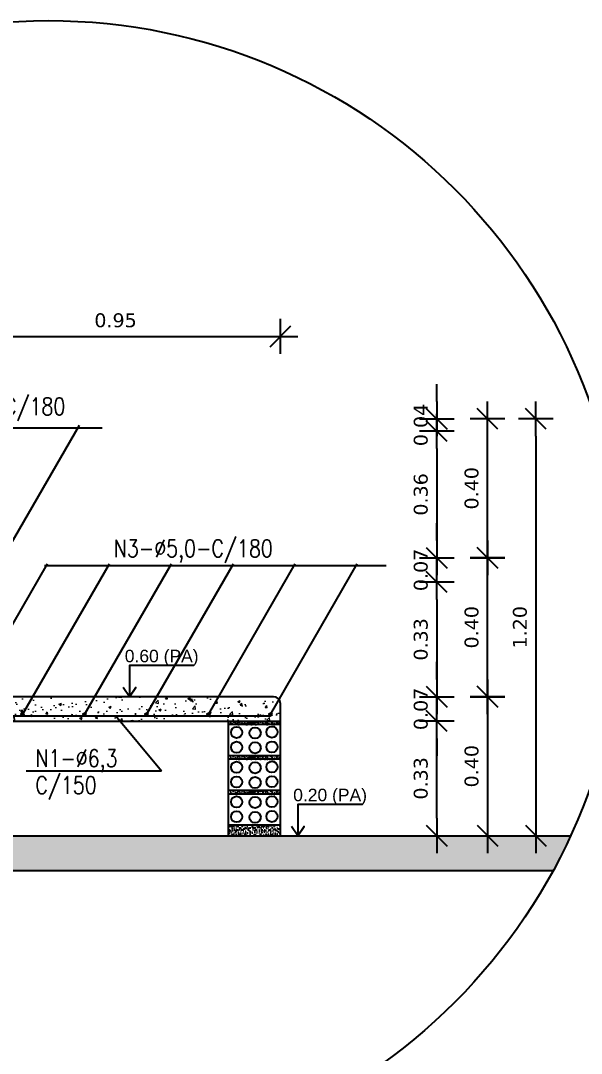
# Model space of a CAD drawing. Extents: x 25 to 1028, y -81 to 176.
# Drawn here: x 862.227 to 863.841, y 152.407 to 155.38 of the extents above; entities that cross this region are included whole.
import ezdxf
from ezdxf.enums import TextEntityAlignment as Align

# ---------------------------------------------------------------- set-up
doc = ezdxf.new("R2010")
doc.units = 0
doc.header["$LTSCALE"] = 0.3
doc.header["$PDSIZE"] = 0.1
doc.layers.get('0').update_dxf_attribs({"linetype": 'CONTINUOUS'})
doc.layers.get('Defpoints').update_dxf_attribs({"linetype": 'CONTINUOUS'})
for name, color, linetype in [('ARQ-CTA-1_025', 1, 'CONTINUOUS'), ('ARQ_REBOCO', 4, 'CONTINUOUS'), ('AÇO', 2, 'CONTINUOUS'), ('Blocos', 5, 'CONTINUOUS'), ('FORMA', 6, 'CONTINUOUS'), ('HACHURA', 1, 'CONTINUOUS'), ('Nivel', 2, 'CONTINUOUS'), ('texto2', 3, 'CONTINUOUS')]:
    doc.layers.add(name, color=color, linetype=linetype)
doc.layers.add('HAT', color=8, linetype='CONTINUOUS', lineweight=15)
doc.styles.add('Arial', font='arial.ttf')
doc.styles.add('dls1', font='romans.shx')
doc.styles.add('FNDE Texto Cota 0025', font='verdana.ttf', dxfattribs={"height": 0.04})
doc.dimstyles.new('FNDE 1-0025', dxfattribs={"dimscale": 5, "dimtxt": 0.04, "dimasz": 0.01, "dimexe": 0.15, "dimexo": 0.15, "dimgap": 0.005, "dimtad": 1, "dimzin": 1, "dimdsep": 46, "dimtxsty": 'FNDE Texto Cota 0025', "dimblk": 'tic', "dimcen": 0.015, "dimdle": 0.15, "dimse1": 1, "dimse2": 1, "dimclrd": 251, "dimclre": 251, "dimclrt": 256, "dimaunit": 1, "dimadec": 3, "dimazin": 0, "dimtfac": 1, "dimtix": 1, "dimtmove": 2, "dimatfit": 3, "dimfxl": 0.15, "dimtvp": 1, "dimtolj": 1, "dimtzin": 0, "dimarcsym": 0})

# ---------------------------------------------------------------- blocks, each defined once
blk = doc.blocks.new('tic')
blk.add_line((-0.6, -0.6), (0.6, 0.6))
at = {"color": 251}
for p, q in [((0, -1), (0, 1)), ((-1, 0), (1, 0))]:
    blk.add_line(p, q, dxfattribs=at)
blk = doc.blocks.new('*D1099')
at = {"layer": 'ARQ-CTA-1_025', "color": 251, "lineweight": -2}
blk.add_line((863.5713, 153.3836), (863.5713, 153.0836), dxfattribs=at)
at = {"layer": 'Defpoints', "color": 0}
for p in [(863.0584, 153.4336), (863.0584, 153.0336), (863.5713, 153.0336)]:
    blk.add_point(p, dxfattribs=at)
at = {"layer": 'ARQ-CTA-1_025', "color": 251, "lineweight": -2, "xscale": 0.05, "yscale": 0.05, "zscale": 0.05}
for p, rotation in [((863.5713, 153.4336), 90), ((863.5713, 153.0336), 270)]:
    blk.add_blockref('tic', p, dxfattribs=dict(at, rotation=rotation))
at = {"layer": 'ARQ-CTA-1_025', "insert": (863.5254, 153.2336), "char_height": 0.04, "attachment_point": 5, "rotation": 90, "style": 'FNDE Texto Cota 0025'}
blk.add_mtext('\\A1;0.40', dxfattribs=at)
blk = doc.blocks.new('*D1100')
at = {"layer": 'ARQ-CTA-1_025', "color": 251, "lineweight": -2}
blk.add_line((863.5713, 153.4836), (863.5713, 153.7836), dxfattribs=at)
at = {"layer": 'Defpoints', "color": 0}
for p in [(862.2584, 153.8336), (863.5713, 153.8336), (863.0584, 153.4336)]:
    blk.add_point(p, dxfattribs=at)
at = {"layer": 'ARQ-CTA-1_025', "color": 251, "lineweight": -2, "xscale": 0.05, "yscale": 0.05, "zscale": 0.05}
for p, rotation in [((863.5713, 153.8336), 90), ((863.5713, 153.4336), 270)]:
    blk.add_blockref('tic', p, dxfattribs=dict(at, rotation=rotation))
at = {"layer": 'ARQ-CTA-1_025', "insert": (863.5254, 153.6336), "char_height": 0.04, "attachment_point": 5, "rotation": 90, "style": 'FNDE Texto Cota 0025'}
blk.add_mtext('\\A1;0.40', dxfattribs=at)
blk = doc.blocks.new('*D1103')
at = {"layer": 'ARQ-CTA-1_025', "color": 251, "lineweight": -2}
blk.add_line((863.4249, 154.1481), (863.4249, 153.8836), dxfattribs=at)
at = {"layer": 'Defpoints', "color": 0}
for p in [(863.2762, 154.1981), (862.2584, 153.8336), (863.4249, 153.8336)]:
    blk.add_point(p, dxfattribs=at)
at = {"layer": 'ARQ-CTA-1_025', "color": 251, "lineweight": -2, "xscale": 0.05, "yscale": 0.05, "zscale": 0.05}
for p, rotation in [((863.4249, 154.1981), 90), ((863.4249, 153.8336), 270)]:
    blk.add_blockref('tic', p, dxfattribs=dict(at, rotation=rotation))
at = {"layer": 'ARQ-CTA-1_025', "insert": (863.3791, 154.0159), "char_height": 0.04, "attachment_point": 5, "rotation": 90, "style": 'FNDE Texto Cota 0025'}
blk.add_mtext('\\A1;0.36', dxfattribs=at)
blk = doc.blocks.new('*D1104')
at = {"layer": 'ARQ-CTA-1_025', "color": 251, "lineweight": -2}
for p, q in [((863.4249, 154.2836), (863.4249, 154.3336)), ((863.4249, 154.1981), (863.4249, 154.2336)), ((863.4249, 154.1481), (863.4249, 154.0981))]:
    blk.add_line(p, q, dxfattribs=at)
at = {"layer": 'Defpoints', "color": 0}
for p in [(863.264, 154.2336), (863.4249, 154.2336), (863.2762, 154.1981)]:
    blk.add_point(p, dxfattribs=at)
at = {"layer": 'ARQ-CTA-1_025', "color": 251, "lineweight": -2, "xscale": 0.05, "yscale": 0.05, "zscale": 0.05}
for p, rotation in [((863.4249, 154.2336), 270), ((863.4249, 154.1981), 90)]:
    blk.add_blockref('tic', p, dxfattribs=dict(at, rotation=rotation))
at = {"layer": 'ARQ-CTA-1_025', "insert": (863.3791, 154.2159), "char_height": 0.04, "attachment_point": 5, "rotation": 90, "style": 'FNDE Texto Cota 0025'}
blk.add_mtext('\\A1;0.04', dxfattribs=at)
blk = doc.blocks.new('*D1105')
at = {"layer": 'ARQ-CTA-1_025', "color": 251, "lineweight": -2}
blk.add_line((863.4249, 153.7136), (863.4249, 153.4836), dxfattribs=at)
at = {"layer": 'Defpoints', "color": 0}
for p in [(862.1751, 153.7636), (862.9551, 153.4336), (863.4249, 153.4336)]:
    blk.add_point(p, dxfattribs=at)
at = {"layer": 'ARQ-CTA-1_025', "color": 251, "lineweight": -2, "xscale": 0.05, "yscale": 0.05, "zscale": 0.05}
for p, rotation in [((863.4249, 153.7636), 90), ((863.4249, 153.4336), 270)]:
    blk.add_blockref('tic', p, dxfattribs=dict(at, rotation=rotation))
at = {"layer": 'ARQ-CTA-1_025', "insert": (863.3791, 153.5986), "char_height": 0.04, "attachment_point": 5, "rotation": 90, "style": 'FNDE Texto Cota 0025'}
blk.add_mtext('\\A1;0.33', dxfattribs=at)
blk = doc.blocks.new('*D1106')
at = {"layer": 'ARQ-CTA-1_025', "color": 251, "lineweight": -2}
for p, q in [((863.4249, 153.8836), (863.4249, 153.9336)), ((863.4249, 153.7636), (863.4249, 153.8336)), ((863.4249, 153.7136), (863.4249, 153.6636))]:
    blk.add_line(p, q, dxfattribs=at)
at = {"layer": 'Defpoints', "color": 0}
for p in [(862.1551, 153.8336), (863.4249, 153.8336), (862.1751, 153.7636)]:
    blk.add_point(p, dxfattribs=at)
at = {"layer": 'ARQ-CTA-1_025', "color": 251, "lineweight": -2, "xscale": 0.05, "yscale": 0.05, "zscale": 0.05}
for p, rotation in [((863.4249, 153.8336), 270), ((863.4249, 153.7636), 90)]:
    blk.add_blockref('tic', p, dxfattribs=dict(at, rotation=rotation))
at = {"layer": 'ARQ-CTA-1_025', "insert": (863.3791, 153.7986), "char_height": 0.04, "attachment_point": 5, "rotation": 90, "style": 'FNDE Texto Cota 0025'}
blk.add_mtext('\\A1;0.07', dxfattribs=at)
blk = doc.blocks.new('*D1109')
at = {"layer": 'ARQ-CTA-1_025', "color": 251, "lineweight": -2}
blk.add_line((863.4249, 153.0836), (863.4249, 153.3136), dxfattribs=at)
at = {"layer": 'Defpoints', "color": 0}
for p in [(861.7204, 153.3636), (863.4249, 153.3636), (863.264, 153.0336)]:
    blk.add_point(p, dxfattribs=at)
at = {"layer": 'ARQ-CTA-1_025', "color": 251, "lineweight": -2, "xscale": 0.05, "yscale": 0.05, "zscale": 0.05}
for p, rotation in [((863.4249, 153.3636), 90), ((863.4249, 153.0336), 270)]:
    blk.add_blockref('tic', p, dxfattribs=dict(at, rotation=rotation))
at = {"layer": 'ARQ-CTA-1_025', "insert": (863.3791, 153.1986), "char_height": 0.04, "attachment_point": 5, "rotation": 90, "style": 'FNDE Texto Cota 0025'}
blk.add_mtext('\\A1;0.33', dxfattribs=at)
blk = doc.blocks.new('*D1110')
at = {"layer": 'ARQ-CTA-1_025', "color": 251, "lineweight": -2}
for p, q in [((863.4249, 153.4836), (863.4249, 153.5336)), ((863.4249, 153.3636), (863.4249, 153.4336)), ((863.4249, 153.3136), (863.4249, 153.2636))]:
    blk.add_line(p, q, dxfattribs=at)
at = {"layer": 'Defpoints', "color": 0}
for p in [(861.7204, 153.4336), (863.4249, 153.4336), (861.7204, 153.3636)]:
    blk.add_point(p, dxfattribs=at)
at = {"layer": 'ARQ-CTA-1_025', "color": 251, "lineweight": -2, "xscale": 0.05, "yscale": 0.05, "zscale": 0.05}
for p, rotation in [((863.4249, 153.4336), 270), ((863.4249, 153.3636), 90)]:
    blk.add_blockref('tic', p, dxfattribs=dict(at, rotation=rotation))
at = {"layer": 'ARQ-CTA-1_025', "insert": (863.3791, 153.3986), "char_height": 0.04, "attachment_point": 5, "rotation": 90, "style": 'FNDE Texto Cota 0025'}
blk.add_mtext('\\A1;0.07', dxfattribs=at)
blk = doc.blocks.new('*D1111')
at = {"layer": 'ARQ-CTA-1_025', "color": 251, "lineweight": -2}
blk.add_line((863.5713, 153.8836), (863.5713, 154.1836), dxfattribs=at)
at = {"layer": 'Defpoints', "color": 0}
for p in [(863.296, 154.2336), (863.5713, 154.2336), (863.296, 153.8336)]:
    blk.add_point(p, dxfattribs=at)
at = {"layer": 'ARQ-CTA-1_025', "color": 251, "lineweight": -2, "xscale": 0.05, "yscale": 0.05, "zscale": 0.05}
for p, rotation in [((863.5713, 154.2336), 90), ((863.5713, 153.8336), 270)]:
    blk.add_blockref('tic', p, dxfattribs=dict(at, rotation=rotation))
at = {"layer": 'ARQ-CTA-1_025', "insert": (863.5254, 154.0336), "char_height": 0.04, "attachment_point": 5, "rotation": 90, "style": 'FNDE Texto Cota 0025'}
blk.add_mtext('\\A1;0.40', dxfattribs=at)
blk = doc.blocks.new('*D1112')
at = {"layer": 'ARQ-CTA-1_025', "color": 251, "lineweight": -2}
blk.add_line((863.7105, 154.1836), (863.7105, 153.0836), dxfattribs=at)
at = {"layer": 'Defpoints', "color": 0}
for p in [(863.4899, 154.2336), (863.4899, 153.0336), (863.7105, 153.0336)]:
    blk.add_point(p, dxfattribs=at)
at = {"layer": 'ARQ-CTA-1_025', "color": 251, "lineweight": -2, "xscale": 0.05, "yscale": 0.05, "zscale": 0.05}
for p, rotation in [((863.7105, 154.2336), 90), ((863.7105, 153.0336), 270)]:
    blk.add_blockref('tic', p, dxfattribs=dict(at, rotation=rotation))
at = {"layer": 'ARQ-CTA-1_025', "insert": (863.6646, 153.6336), "char_height": 0.04, "attachment_point": 5, "rotation": 90, "style": 'FNDE Texto Cota 0025'}
blk.add_mtext('\\A1;1.20', dxfattribs=at)
blk = doc.blocks.new('*D1119')
at = {"layer": 'ARQ-CTA-1_025', "color": 251, "lineweight": -2}
blk.add_line((862.0751, 154.4709), (862.9251, 154.4709), dxfattribs=at)
at = {"layer": 'Defpoints', "color": 0}
for p in [(862.9751, 154.4709), (862.0251, 153.8742), (862.9751, 153.8642)]:
    blk.add_point(p, dxfattribs=at)
at = {"layer": 'ARQ-CTA-1_025', "color": 251, "lineweight": -2, "xscale": 0.05, "yscale": 0.05, "zscale": 0.05, "rotation": 180}
blk.add_blockref('tic', (862.0251, 154.4709), dxfattribs=at)
at = {"layer": 'ARQ-CTA-1_025', "color": 251, "lineweight": -2, "xscale": 0.05, "yscale": 0.05, "zscale": 0.05}
blk.add_blockref('tic', (862.9751, 154.4709), dxfattribs=at)
at = {"layer": 'ARQ-CTA-1_025', "insert": (862.5001, 154.5168), "char_height": 0.04, "attachment_point": 5, "style": 'FNDE Texto Cota 0025'}
blk.add_mtext('\\A1;0.95', dxfattribs=at)

msp = doc.modelspace()

# ---------------------------------------------------------------- hatches: boundary and pattern name
at = {"layer": 'AÇO'}
for points in [[(862.22854984, 153.38270333, 1), (862.23654984, 153.38270333, 1)], [(862.40694984, 153.38270333, 1), (862.41494984, 153.38270333, 1)], [(862.58534984, 153.38270333, 1), (862.59334984, 153.38270333, 1)], [(862.76374984, 153.38270333, 1), (862.77174984, 153.38270333, 1)], [(862.94214984, 153.38270333, 1), (862.95014984, 153.38270333, 1)]]:
    msp.add_hatch(color=3, dxfattribs=at).paths.add_polyline_path(points)
at = {"layer": 'Blocos'}
h = msp.add_hatch(dxfattribs=at)
h.set_pattern_fill('AR-SAND', color=1, scale=0.005, style=0)
h.set_pattern_definition([(37.5, (914.8680086, 115.435302), (-0.0003149668, 0.0096341188), [0, -0.0076, 0, -0.0085, 0, -0.008125]), (7.5, (914.868009, 115.435302), (0.0088488835, 0.0141107303), [0, -0.0041, 0, -0.00685, 0, -0.002625]), (327.5, (914.861859, 115.435302), (0.0155707093, 2.82953e-05), [0, -0.0025, 0, -0.009, 0, -0.01175]), (317.5, (914.861859, 115.435302), (0.015030633, 0.0043883778), [0, -0.00125, 0, -0.0059, 0, -0.00675])])
h.paths.add_polyline_path([(862.97514984, 153.36361653), (862.82514984, 153.36361653), (862.82514984, 153.35361653), (862.97514984, 153.35361653)])
at = {"layer": 'FORMA'}
h = msp.add_hatch(dxfattribs=at)
h.set_pattern_fill('AR-SAND', color=1, scale=0.005, style=0)
h.set_pattern_definition([(37.5, (914.8680086, 115.335302), (-0.0003149668, 0.0096341188), [0, -0.0076, 0, -0.0085, 0, -0.008125]), (7.5, (914.868009, 115.335302), (0.0088488835, 0.0141107303), [0, -0.0041, 0, -0.00685, 0, -0.002625]), (327.5, (914.861859, 115.335302), (0.0155707093, 2.82953e-05), [0, -0.0025, 0, -0.009, 0, -0.01175]), (317.5, (914.861859, 115.335302), (0.015030633, 0.0043883778), [0, -0.00125, 0, -0.0059, 0, -0.00675])])
h.paths.add_polyline_path([(862.97514984, 153.26361653), (862.82514984, 153.26361653), (862.82514984, 153.25361653), (862.97514984, 153.25361653)])
h = msp.add_hatch(dxfattribs=at)
h.set_pattern_fill('AR-SAND', color=1, scale=0.005, style=0)
h.set_pattern_definition([(37.5, (914.8680086, 115.235302), (-0.0003149668, 0.0096341188), [0, -0.0076, 0, -0.0085, 0, -0.008125]), (7.5, (914.868009, 115.235302), (0.0088488835, 0.0141107303), [0, -0.0041, 0, -0.00685, 0, -0.002625]), (327.5, (914.861859, 115.235302), (0.0155707093, 2.82953e-05), [0, -0.0025, 0, -0.009, 0, -0.01175]), (317.5, (914.861859, 115.235302), (0.015030633, 0.0043883778), [0, -0.00125, 0, -0.0059, 0, -0.00675])])
h.paths.add_polyline_path([(862.82514984, 153.16361653), (862.82514984, 153.15361653), (862.97514984, 153.15361653), (862.97514984, 153.16361653)])
h = msp.add_hatch(dxfattribs=at)
h.set_pattern_fill('AR-SAND', color=1, scale=0.005, style=0)
h.set_pattern_definition([(37.5, (914.8680086, 115.210302), (-0.0003149668, 0.0096341188), [0, -0.0076, 0, -0.0085, 0, -0.008125]), (7.5, (914.868009, 115.210302), (0.0088488835, 0.0141107303), [0, -0.0041, 0, -0.00685, 0, -0.002625]), (327.5, (914.861859, 115.210302), (0.0155707093, 2.82953e-05), [0, -0.0025, 0, -0.009, 0, -0.01175]), (317.5, (914.861859, 115.210302), (0.015030633, 0.0043883778), [0, -0.00125, 0, -0.0059, 0, -0.00675])])
h.paths.add_polyline_path([(862.97514984, 153.03361653), (862.97514984, 153.06361653), (862.82514984, 153.06361653), (862.82514984, 153.03361653)])
at = {"layer": 'HAT'}
h = msp.add_hatch(dxfattribs=at)
h.set_pattern_fill('AR-CONC', color=1, scale=0.01, style=0)
h.set_pattern_definition([(50, (684.59418, 119.79161), (0.071726018, -0.006275213), [0.0075, -0.0825]), (355, (684.59418, 119.79161), (-0.013875133, 0.075219213), [0.006, -0.066]), (100.4514, (684.60016, 119.791084), (0.057850938, 0.068943954), [0.00637402, -0.07011421]), (46.1842, (684.59418, 119.81161), (0.106724105, -0.0165519), [0.01125, -0.12375]), (96.6356, (684.60307, 119.81023), (0.09346627, 0.09741179), [0.00956103, -0.1051713]), (351.1842, (684.59418, 119.81161), (0.093466195, 0.09741186), [0.009, -0.099]), (21, (684.60418, 119.80661), (0.059690705, -0.04026189), [0.0075, -0.0825]), (326, (684.60418, 119.80661), (0.024331533, 0.072515005), [0.006, -0.066]), (71.4514, (684.609155, 119.80325), (0.084022263, 0.03225305), [0.00637402, -0.07011421]), (37.5, (684.59418, 119.791607), (0.0012159855, 0.0332893854), [0, -0.0652, 0, -0.067, 0, -0.06625]), (7.5, (684.59418, 119.791607), (0.026306954, 0.039441171), [0, -0.0382, 0, -0.0637, 0, -0.02525]), (327.5, (684.57188, 119.791607), (0.0533822436, -0.002255487), [0, -0.025, 0, -0.078, 0, -0.1035]), (317.5, (684.56188, 119.791607), (0.058318617, 0.010010498), [0, -0.0325, 0, -0.0518, 0, -0.0735])])
h.paths.add_polyline_path([(862.02514984, 153.43361653), (862.02514984, 153.36361653), (862.97514984, 153.36361653), (862.97514984, 153.43361653)])
h = msp.add_hatch(dxfattribs=at)
h.set_pattern_fill('AR-CONC', color=1, scale=0.01, style=0)
h.set_pattern_definition([(50, (684.29418, 119.39161), (0.071726018, -0.006275213), [0.0075, -0.0825]), (355, (684.29418, 119.39161), (-0.013875133, 0.075219213), [0.006, -0.066]), (100.4514, (684.30016, 119.391084), (0.057850938, 0.068943954), [0.00637402, -0.07011421]), (46.1842, (684.29418, 119.41161), (0.106724105, -0.0165519), [0.01125, -0.12375]), (96.6356, (684.30307, 119.41023), (0.09346627, 0.09741179), [0.00956103, -0.1051713]), (351.1842, (684.29418, 119.41161), (0.093466195, 0.09741186), [0.009, -0.099]), (21, (684.30418, 119.40661), (0.059690705, -0.04026189), [0.0075, -0.0825]), (326, (684.30418, 119.40661), (0.024331533, 0.072515005), [0.006, -0.066]), (71.4514, (684.309155, 119.40325), (0.084022263, 0.03225305), [0.00637402, -0.07011421]), (37.5, (684.29418, 119.391607), (0.0012159855, 0.0332893854), [0, -0.0652, 0, -0.067, 0, -0.06625]), (7.5, (684.29418, 119.391607), (0.026306954, 0.039441171), [0, -0.0382, 0, -0.0637, 0, -0.02525]), (327.5, (684.27188, 119.391607), (0.0533822436, -0.002255487), [0, -0.025, 0, -0.078, 0, -0.1035]), (317.5, (684.26188, 119.391607), (0.058318617, 0.010010498), [0, -0.0325, 0, -0.0518, 0, -0.0735])])
edge = h.paths.add_edge_path()
edge.add_arc((862.30653643, 153.72453115), 1.65501587, 331.45235071, 335.32522395)
edge.add_line((863.8104362, 153.03361653), (861.72514984, 153.03361653))
edge.add_line((861.72514984, 153.03361653), (861.72514984, 152.93361653))
edge.add_line((861.72514984, 152.93361653), (863.76033545, 152.93361653))

# ---------------------------------------------------------------- linework, layer by layer
at = {"layer": 'ARQ-CTA-1_025', "color": 253}
for p, q in [((861.83322306, 154.20754242), (862.46190604, 154.20754242)), ((862.14614984, 153.78270333), (862.39614984, 154.21571604)), ((862.05414984, 153.38270333), (862.30414984, 153.81571604)), ((862.23254984, 153.38270333), (862.48254984, 153.81571604)), ((862.29524861, 153.81162923), (863.27936357, 153.81162923)), ((862.41094984, 153.38270333), (862.66094984, 153.81571604)), ((862.58934984, 153.38270333), (862.83934984, 153.81571604)), ((862.76774984, 153.38270333), (863.01774984, 153.81571604)), ((862.94614984, 153.38270333), (863.19614984, 153.81571604)), ((862.63253496, 153.21945179), (862.50014984, 153.37861653)), ((862.63253496, 153.21945179), (862.24309325, 153.21945179))]:
    msp.add_line(p, q, dxfattribs=at)
at = {"layer": 'ARQ_REBOCO', "ltscale": 10}
for p, q in [((862.82514984, 153.03361653), (862.82514984, 153.36361653)), ((862.97514984, 153.03361653), (862.97514984, 153.36361653)), ((861.72514984, 153.03361653), (863.8104362, 153.03361653)), ((861.72514984, 152.93361653), (863.76033545, 152.93361653))]:
    msp.add_line(p, q, dxfattribs=at)
at = {"layer": 'AÇO', "color": 3}
msp.add_line((862.05414984, 153.37861653), (862.94614984, 153.37861653), dxfattribs=at)
for centre in [(862.23254984, 153.38270333), (862.41094984, 153.38270333), (862.58934984, 153.38270333), (862.76774984, 153.38270333), (862.94614984, 153.38270333)]:
    msp.add_circle(centre, 0.004, dxfattribs=at)
at = {"layer": 'Blocos'}
msp.add_lwpolyline([(862.95514984, 153.43361653), (862.02514984, 153.43361653), (862.02514984, 153.36361653), (862.97514984, 153.36361653), (862.97514984, 153.41361653)], dxfattribs=at)
msp.add_arc((862.95514984, 153.41361653), 0.02, 0, 90, dxfattribs=at)
at = {"layer": 'FORMA'}
for p, q in [((862.97514984, 153.35361653), (862.82514984, 153.35361653)), ((862.97514984, 153.26361653), (862.82514984, 153.26361653)), ((862.97514984, 153.25361653), (862.82514984, 153.25361653)), ((862.97514984, 153.16361653), (862.82514984, 153.16361653)), ((862.97514984, 153.15361653), (862.82514984, 153.15361653)), ((862.97514984, 153.06361653), (862.82514984, 153.06361653))]:
    msp.add_line(p, q, dxfattribs=at)
for centre in [(862.8486869, 153.33084316), (862.90200448, 153.32920479), (862.95040237, 153.33166328), (862.8486869, 153.28823058), (862.90200448, 153.28659222), (862.95040237, 153.28905071), (862.8486869, 153.23084316), (862.90200448, 153.22920479), (862.95040237, 153.23166328), (862.8486869, 153.18823058), (862.90200448, 153.18659222), (862.95040237, 153.18905071), (862.8486869, 153.13084316), (862.90200448, 153.12920479), (862.95040237, 153.13166328), (862.8486869, 153.08823058), (862.90200448, 153.08659222), (862.95040237, 153.08905071)]:
    msp.add_circle(centre, 0.01611439, dxfattribs=at)
at = {"layer": 'HACHURA', "color": 40}
msp.add_circle((862.30653643, 153.72453115), 1.65501587, dxfattribs=at)
at = {"layer": 'Nivel'}
for points in [[(862.72573285, 153.523718), (862.5402727, 153.523718), (862.5402727, 153.43361653), (862.55859309, 153.46003944), (862.5402727, 153.43361653), (862.5219523, 153.46003944)], [(863.21073285, 153.123718), (863.0252727, 153.123718), (863.0252727, 153.03361653), (863.04359309, 153.06003944), (863.0252727, 153.03361653), (863.0069523, 153.06003944)]]:
    msp.add_lwpolyline(points, dxfattribs=at)

# ---------------------------------------------------------------- texts
at = {"layer": 'Nivel', "style": 'Arial'}
for s, p in [('0.60 (PA)', (862.63291901, 153.53280486)), ('0.20 (PA)', (863.11791901, 153.13280486))]:
    msp.add_text(s, height=0.036, dxfattribs=at).set_placement(p, align=Align.CENTER)
at = {"layer": 'texto2', "style": 'dls1', "width": 0.8}
for s, p in [('N3-%%C5,0-C/180', (861.89774724, 154.24420411)), ('N3-%%C5,0-C/180', (862.49512221, 153.83557449)), ('N1-%%C6,3', (862.26923896, 153.2314755)), ('C/150', (862.26923896, 153.15406261))]:
    msp.add_text(s, height=0.05, dxfattribs=at).set_placement(p)

# ---------------------------------------------------------------- dimensions: what is measured, and where the dimension line sits
at = {"layer": 'ARQ-CTA-1_025'}
dim = msp.add_linear_dim(base=(862.97514984, 154.47094257), p1=(862.02514984, 153.87422146), p2=(862.97514984, 153.86422146), dimstyle='FNDE 1-0025', dxfattribs=at)
dim.commit()
dim.dimension.update_dxf_attribs({"geometry": '*D1119', "text_midpoint": (862.50014984, 154.51676191)})
for base, p1, p2, picture, middle in [((863.4249411, 154.23361653), (863.27623585, 154.19811137), (863.2639698, 154.23361653), '*D1104', (863.37912176, 154.21586395)), ((863.57126381, 154.23361653), (863.29599564, 153.83361653), (863.29599564, 154.23361653), '*D1111', (863.52544446, 154.03361653)), ((863.71047219, 153.03361653), (863.48989771, 154.23361653), (863.48989771, 153.03361653), '*D1112', (863.66463942, 153.63361653)), ((863.4249411, 153.83361653), (863.27623585, 154.19811137), (862.2583754, 153.83361653), '*D1103', (863.37910833, 154.01586395)), ((863.4249411, 153.83361653), (862.17514984, 153.76361653), (862.15514984, 153.83361653), '*D1106', (863.37912176, 153.79861653)), ((863.57126381, 153.83361653), (863.0583754, 153.43361653), (862.2583754, 153.83361653), '*D1100', (863.52544446, 153.63361653)), ((863.4249411, 153.43361653), (862.17514984, 153.76361653), (862.95514984, 153.43361653), '*D1105', (863.37910833, 153.59861653)), ((863.4249411, 153.43361653), (861.72042749, 153.36361653), (861.72042749, 153.43361653), '*D1110', (863.37912176, 153.39861653)), ((863.57126381, 153.03361653), (863.0583754, 153.43361653), (863.0583754, 153.03361653), '*D1099', (863.52544446, 153.23361653)), ((863.4249411, 153.36361653), (863.2639698, 153.03361653), (861.72042749, 153.36361653), '*D1109', (863.37910833, 153.19861653))]:
    dim = msp.add_linear_dim(base=base, p1=p1, p2=p2, angle=90, dimstyle='FNDE 1-0025', dxfattribs=at)
    dim.commit()
    dim.dimension.update_dxf_attribs({"geometry": picture, "text_midpoint": middle})

doc.saveas('drawing.dxf')
